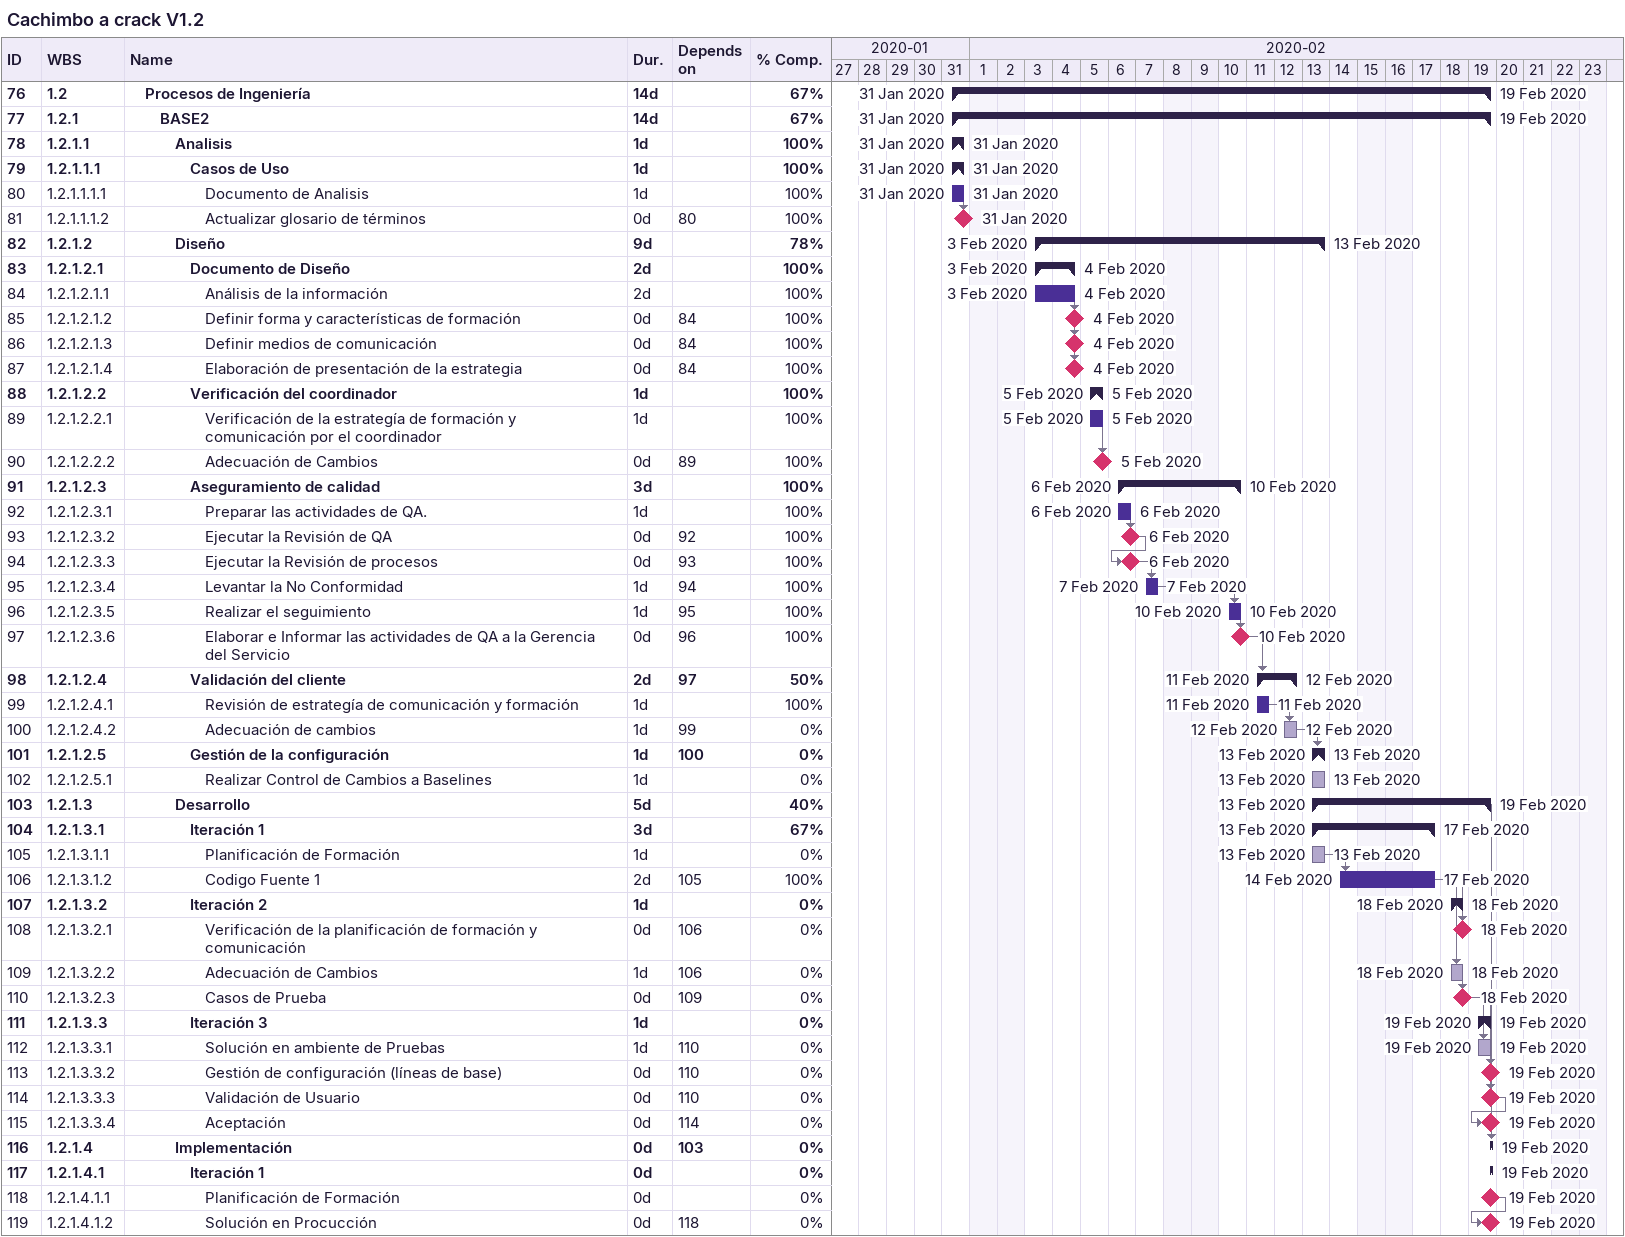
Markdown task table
Cachimbo a crack V1.2

| ID | WBS | Task | Duration | Start | Finish | Predecessors | % complete |
|---|---|---|---|---|---|---|---|
| 76 | 1.2 | **Procesos de Ingeniería** | 14d | 2020-01-31 | 2020-02-19 |  | 67 |
| 77 | 1.2.1 | **BASE2** | 14d | 2020-01-31 | 2020-02-19 |  | 67 |
| 78 | 1.2.1.1 | **Analisis** | 1d | 2020-01-31 | 2020-01-31 |  | 100 |
| 79 | 1.2.1.1.1 | **Casos de Uso** | 1d | 2020-01-31 | 2020-01-31 |  | 100 |
| 80 | 1.2.1.1.1.1 | Documento de Analisis | 1d | 2020-01-31 | 2020-01-31 |  | 100 |
| 81 | 1.2.1.1.1.2 | Actualizar glosario de términos | 0d | 2020-01-31 | 2020-01-31 | 80 | 100 |
| 82 | 1.2.1.2 | **Diseño** | 9d | 2020-02-03 | 2020-02-13 |  | 78 |
| 83 | 1.2.1.2.1 | **Documento de Diseño** | 2d | 2020-02-03 | 2020-02-04 |  | 100 |
| 84 | 1.2.1.2.1.1 | Análisis de la información | 2d | 2020-02-03 | 2020-02-04 |  | 100 |
| 85 | 1.2.1.2.1.2 | Definir forma y características de formación | 0d | 2020-02-04 | 2020-02-04 | 84 | 100 |
| 86 | 1.2.1.2.1.3 | Definir medios de comunicación | 0d | 2020-02-04 | 2020-02-04 | 84 | 100 |
| 87 | 1.2.1.2.1.4 | Elaboración de presentación de la estrategia | 0d | 2020-02-04 | 2020-02-04 | 84 | 100 |
| 88 | 1.2.1.2.2 | **Verificación del coordinador** | 1d | 2020-02-05 | 2020-02-05 |  | 100 |
| 89 | 1.2.1.2.2.1 | Verificación de la estrategía de formación y comunicación por el coordinador | 1d | 2020-02-05 | 2020-02-05 |  | 100 |
| 90 | 1.2.1.2.2.2 | Adecuación de Cambios | 0d | 2020-02-05 | 2020-02-05 | 89 | 100 |
| 91 | 1.2.1.2.3 | **Aseguramiento de calidad** | 3d | 2020-02-06 | 2020-02-10 |  | 100 |
| 92 | 1.2.1.2.3.1 | Preparar las actividades de QA. | 1d | 2020-02-06 | 2020-02-06 |  | 100 |
| 93 | 1.2.1.2.3.2 | Ejecutar la Revisión de QA | 0d | 2020-02-06 | 2020-02-06 | 92 | 100 |
| 94 | 1.2.1.2.3.3 | Ejecutar la Revisión de procesos | 0d | 2020-02-06 | 2020-02-06 | 93 | 100 |
| 95 | 1.2.1.2.3.4 | Levantar la No Conformidad | 1d | 2020-02-07 | 2020-02-07 | 94 | 100 |
| 96 | 1.2.1.2.3.5 | Realizar el seguimiento | 1d | 2020-02-10 | 2020-02-10 | 95 | 100 |
| 97 | 1.2.1.2.3.6 | Elaborar e Informar las actividades de QA a la Gerencia del Servicio | 0d | 2020-02-10 | 2020-02-10 | 96 | 100 |
| 98 | 1.2.1.2.4 | **Validación del cliente** | 2d | 2020-02-11 | 2020-02-12 | 97 | 50 |
| 99 | 1.2.1.2.4.1 | Revisión de estrategía de comunicación y formación | 1d | 2020-02-11 | 2020-02-11 |  | 100 |
| 100 | 1.2.1.2.4.2 | Adecuación de cambios | 1d | 2020-02-12 | 2020-02-12 | 99 | 0 |
| 101 | 1.2.1.2.5 | **Gestión de la configuración** | 1d | 2020-02-13 | 2020-02-13 | 100 | 0 |
| 102 | 1.2.1.2.5.1 | Realizar Control de Cambios a Baselines | 1d | 2020-02-13 | 2020-02-13 |  | 0 |
| 103 | 1.2.1.3 | **Desarrollo** | 5d | 2020-02-13 | 2020-02-19 |  | 40 |
| 104 | 1.2.1.3.1 | **Iteración 1** | 3d | 2020-02-13 | 2020-02-17 |  | 67 |
| 105 | 1.2.1.3.1.1 | Planificación de Formación | 1d | 2020-02-13 | 2020-02-13 |  | 0 |
| 106 | 1.2.1.3.1.2 | Codigo Fuente 1 | 2d | 2020-02-14 | 2020-02-17 | 105 | 100 |
| 107 | 1.2.1.3.2 | **Iteración 2** | 1d | 2020-02-18 | 2020-02-18 |  | 0 |
| 108 | 1.2.1.3.2.1 | Verificación de la planificación de formación y comunicación | 0d | 2020-02-18 | 2020-02-18 | 106 | 0 |
| 109 | 1.2.1.3.2.2 | Adecuación de Cambios | 1d | 2020-02-18 | 2020-02-18 | 106 | 0 |
| 110 | 1.2.1.3.2.3 | Casos de Prueba | 0d | 2020-02-18 | 2020-02-18 | 109 | 0 |
| 111 | 1.2.1.3.3 | **Iteración 3** | 1d | 2020-02-19 | 2020-02-19 |  | 0 |
| 112 | 1.2.1.3.3.1 | Solución en ambiente de Pruebas | 1d | 2020-02-19 | 2020-02-19 | 110 | 0 |
| 113 | 1.2.1.3.3.2 | Gestión de configuración (líneas de base) | 0d | 2020-02-19 | 2020-02-19 | 110 | 0 |
| 114 | 1.2.1.3.3.3 | Validación de Usuario | 0d | 2020-02-19 | 2020-02-19 | 110 | 0 |
| 115 | 1.2.1.3.3.4 | Aceptación | 0d | 2020-02-19 | 2020-02-19 | 114 | 0 |
| 116 | 1.2.1.4 | **Implementación** | 0d | 2020-02-19 | 2020-02-19 | 103 | 0 |
| 117 | 1.2.1.4.1 | **Iteración 1** | 0d | 2020-02-19 | 2020-02-19 |  | 0 |
| 118 | 1.2.1.4.1.1 | Planificación de Formación | 0d | 2020-02-19 | 2020-02-19 |  | 0 |
| 119 | 1.2.1.4.1.2 | Solución en Procucción | 0d | 2020-02-19 | 2020-02-19 | 118 | 0 |
